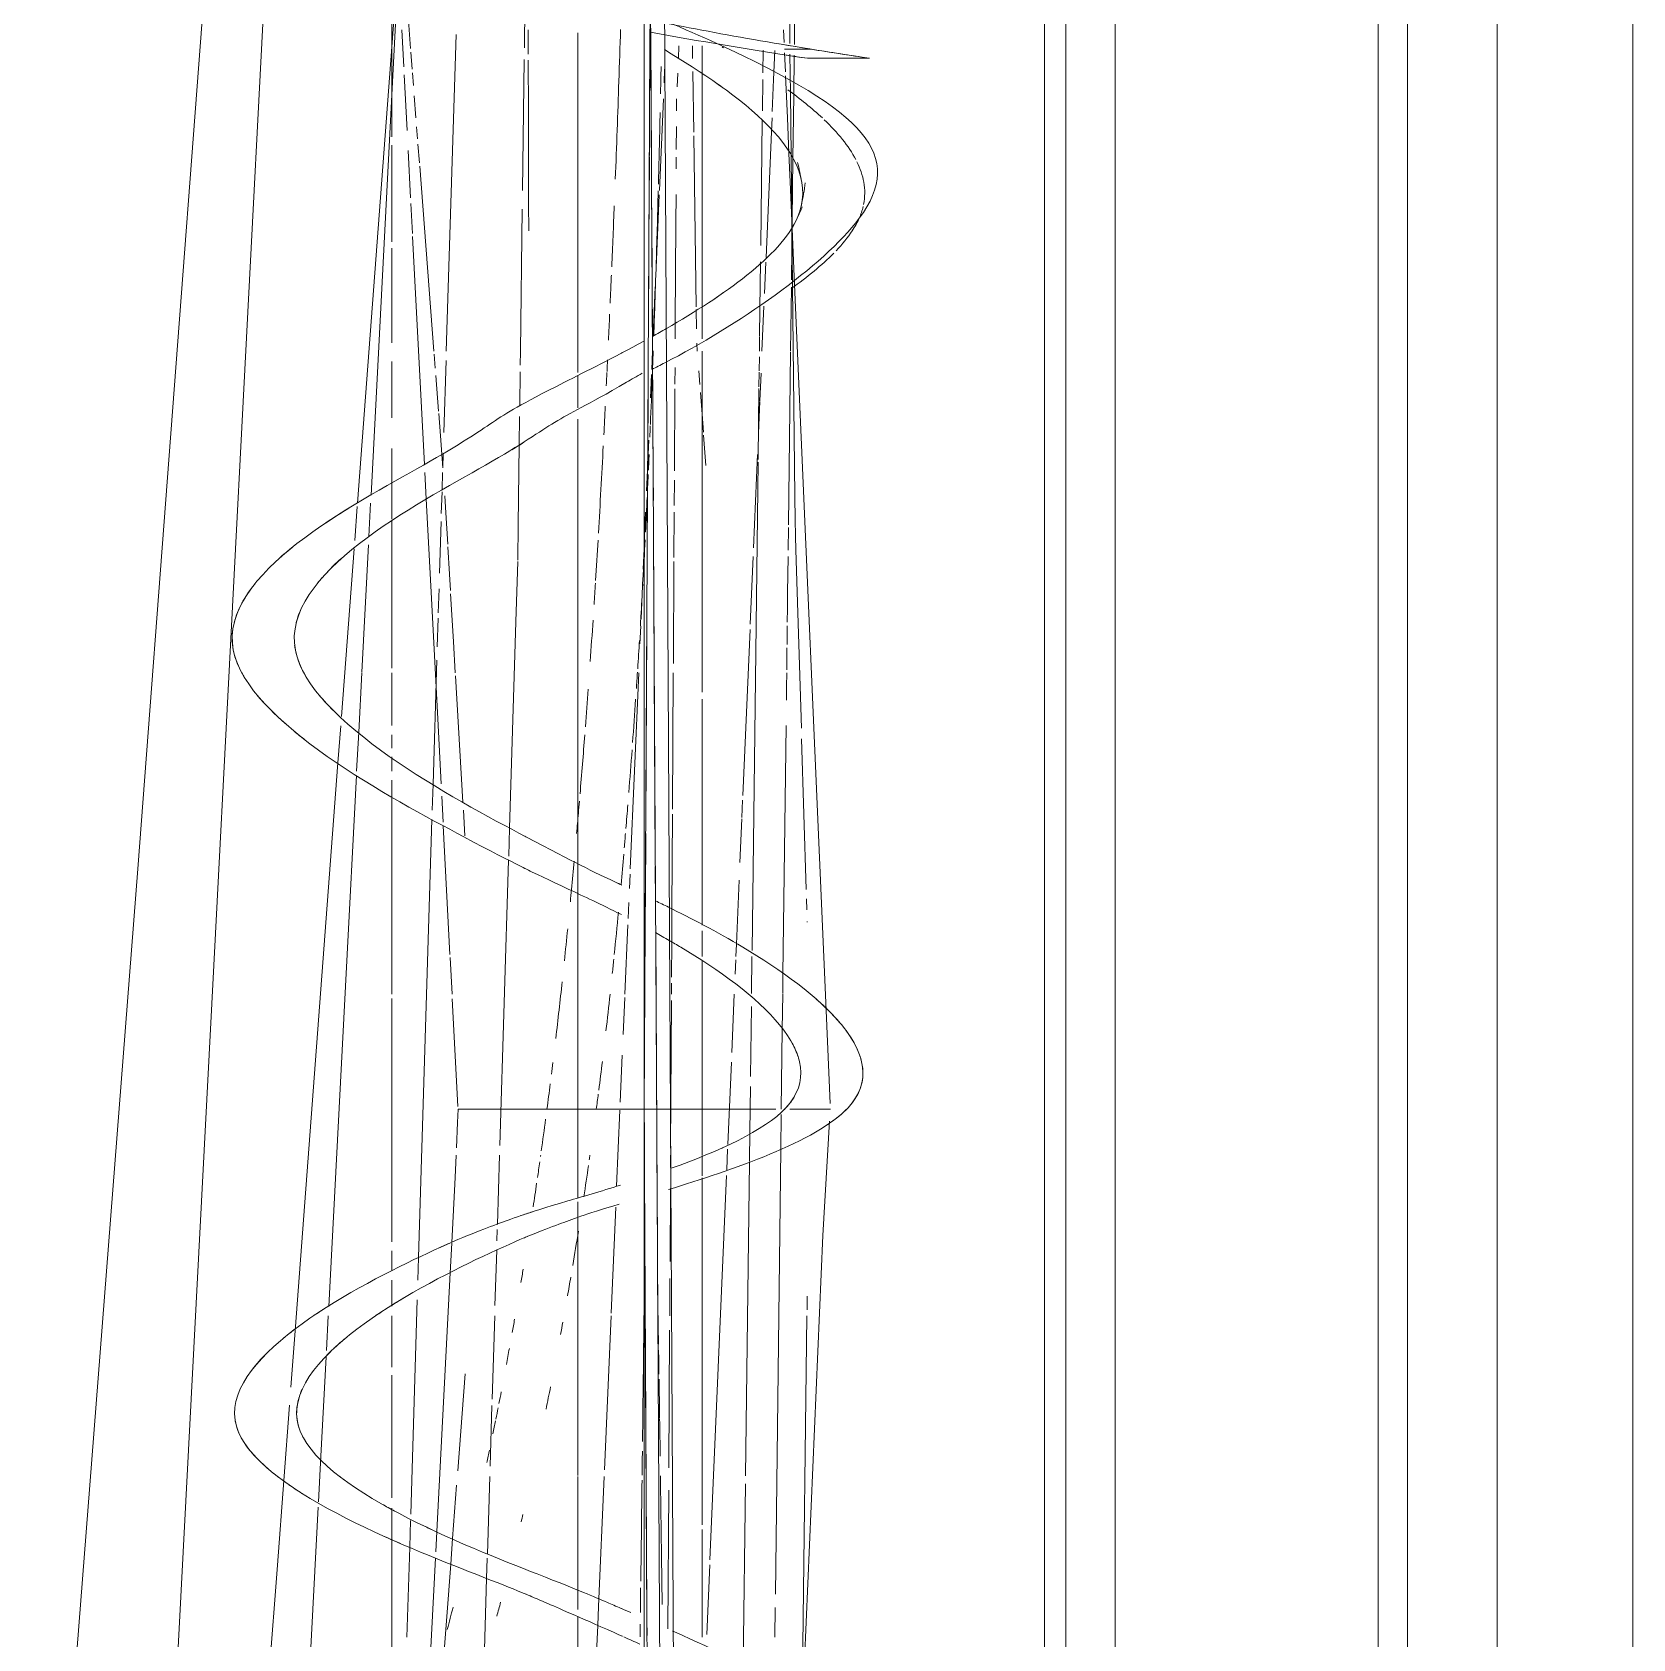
# Model space of a CAD drawing. Header units: inches. Extents: x -2349 to 1043, y -456 to 2193.
# Drawn here: x 992.51 to 998.95, y 355.98 to 362.45 of the extents above; entities that cross this region are included whole.
import ezdxf

# ---------------------------------------------------------------- set-up
doc = ezdxf.new("R2010")
doc.units = ezdxf.units.IN
doc.header["$MEASUREMENT"] = 0
for name, color, linetype, lineweight in [('5033_00_7th-9th Floors_Updated_dwg', 8, 'Continuous', 9), ('A-Shell', 7, 'Continuous', 9), ('A-WALL', 113, 'Continuous', 13), ('I-FURN', 30, 'Continuous', 9)]:
    doc.layers.add(name, color=color, linetype=linetype, lineweight=lineweight)

# ---------------------------------------------------------------- blocks, each defined once
blk = doc.blocks.new('5033_00_7th-9th Floors_Updated_dwg-8585573-7TH FLOOR POWER _ SIGNAL')
at = {"layer": 'A-Shell'}
for p, q in [((993.9543, 181.9312), (993.9543, 181.9787)), ((993.9543, 181.9787), (993.9543, 181.9312)), ((993.9543, 181.5887), (993.9543, 181.9297)), ((993.9543, 181.9297), (993.9543, 181.5887)), ((993.9543, 180.8798), (993.9543, 181.1075)), ((993.9543, 181.1075), (993.9543, 180.8798)), ((993.9543, 179.8723), (993.9543, 180.4635)), ((993.9543, 180.4635), (993.9543, 179.8723)), ((993.9543, 179.6408), (993.9543, 179.8535)), ((993.9543, 179.8535), (993.9543, 179.6408)), ((993.9543, 179.5495), (993.9543, 179.6035)), ((993.9543, 179.6035), (993.9543, 179.5495)), ((993.9543, 179.4572), (993.9543, 179.5155)), ((993.9543, 179.5155), (993.9543, 179.4572)), ((993.9543, 177.7737), (993.9543, 178.5415)), ((993.9543, 178.5415), (993.9543, 177.7737)), ((993.9543, 177.5619), (993.9543, 177.7729)), ((993.9543, 177.7729), (993.9543, 177.5619)), ((993.9543, 177.4445), (993.9543, 177.525)), ((993.9543, 177.525), (993.9543, 177.4445)), ((993.9543, 177.3032), (993.9543, 177.4079)), ((993.9543, 177.4079), (993.9543, 177.3032)), ((993.9543, 177.0576), (993.9543, 177.2641)), ((993.9543, 177.2641), (993.9543, 177.0576)), ((993.9543, 176.5302), (993.9543, 177.0252)), ((993.9543, 177.0252), (993.9543, 176.5302))]:
    blk.add_line(p, q, dxfattribs=at)
at = {"layer": 'A-Shell', "flags": 128}
for points in [[(993.9543, 182.012), (993.9543, 182.1114), (993.9543, 182.6947), (993.9543, 182.7514)], [(993.9543, 182.7514), (993.9543, 182.6947), (993.9543, 182.1114), (993.9543, 182.012)], [(993.9543, 181.182), (993.9543, 181.4188), (993.9543, 181.563)], [(993.9543, 181.563), (993.9543, 181.4188), (993.9543, 181.182)], [(993.9543, 180.4722), (993.9543, 180.6171), (993.9543, 180.7562)], [(993.9543, 180.7562), (993.9543, 180.6171), (993.9543, 180.4722)], [(993.9543, 178.5588), (993.9543, 179.355), (993.9543, 179.4204)], [(993.9543, 179.4204), (993.9543, 179.355), (993.9543, 178.5588)], [(993.9543, 174.7172), (993.9543, 176.3648), (993.9543, 176.489)], [(993.9543, 176.489), (993.9543, 176.3648), (993.9543, 174.7172)]]:
    blk.add_lwpolyline(points, dxfattribs=at)
blk = doc.blocks.new('Walls 1 - Walls 1-7438491-7TH FLOOR POWER _ SIGNAL')
at = {"layer": 'A-WALL', "lineweight": 9}
for p, q in [((996.8682, 298.7759), (996.8682, 435.4699)), ((998.4077, 435.4573), (998.4077, 298.7888)), ((998.046, 435.2491), (998.046, 298.7759)), ((997.9288, 435.1857), (997.9288, 298.7759)), ((998.9543, 434.4744), (998.9543, 299.7716)), ((996.5843, 401.0965), (996.5843, 334.6334)), ((996.6695, 401.0965), (996.6695, 334.6334))]:
    blk.add_line(p, q, dxfattribs=at)
blk = doc.blocks.new('Curtains_and_Valance_14992 - Curtains_and_Valance_14992-7816730-7TH FLOOR POWER _ SIGNAL')
at = {"layer": 'I-FURN'}
for p, q in [((0.1471, -24), (0.017, 0)), ((0.017, 0), (0.017, -24)), ((-1.5051, -11.677), (-2.0222, -18.5325)), ((-1.7196, -18.972), (-1.4956, -14.6782)), ((-0.7801, -16.4479), (-0.7411, -15.1722)), ((-0.25, -16.5329), (-0.25, -15.1657)), ((0.25, -15.2181), (0.25, -15.3298)), ((0.496, -15.2351), (0.4949, -15.3266)), ((0.097, -15.3669), (0.0994, -15.3119)), ((0.25, -15.3298), (0.25, -16.2661)), ((0.4946, -15.3532), (0.493, -15.4792)), ((0.0784, -15.8006), (0.0943, -15.4306)), ((0.4926, -15.5184), (0.4864, -16.0216)), ((0.0636, -16.1433), (0.0776, -15.8181)), ((0.4856, -16.0876), (0.4833, -16.2762)), ((0.0532, -16.3851), (0.0617, -16.1888)), ((0.25, -16.2661), (0.25, -16.3977)), ((0.4833, -16.2762), (0.4819, -16.3888)), ((0.4819, -16.391), (0.4812, -16.4479)), ((-0.7902, -16.7753), (-0.7813, -16.4853)), ((0.0474, -16.5208), (0.0505, -16.4479)), ((0.25, -16.4479), (0.25, -17.7426)), ((0.4809, -16.4704), (0.4802, -16.5272)), ((-0.25, -16.6762), (-0.25, -16.5454)), ((0.0425, -16.6348), (0.0465, -16.5407)), ((0.4801, -16.5319), (0.4794, -16.5909)), ((0.4793, -16.5973), (0.4758, -16.8836)), ((-0.25, -18.5119), (-0.25, -16.7214)), ((0.0315, -16.8904), (0.0351, -16.8061)), ((-0.7945, -16.917), (-0.7928, -16.8598)), ((-0.7972, -17.0061), (-0.7951, -16.9362)), ((0.0264, -17.01), (0.0311, -16.8994)), ((0.4757, -16.8947), (0.4516, -18.8609)), ((-0.8002, -17.1013), (-0.7975, -17.0144)), ((-0.8075, -17.3417), (-0.8011, -17.133)), ((0.017, -17.2271), (0.0227, -17.0952)), ((0.0128, -17.3257), (0.0163, -17.2429)), ((-0.8124, -17.5017), (-0.8094, -17.4041)), ((0.0042, -17.5255), (0.0114, -17.3582)), ((-0.8166, -17.6387), (-0.813, -17.5222)), ((-0.0001, -17.6256), (0.0029, -17.5549)), ((-0.8335, -18.1913), (-0.8182, -17.692)), ((-0.0391, -18.5315), (-0.0052, -17.7426)), ((0.25, -17.7426), (0.25, -17.8213)), ((0.25, -17.8495), (0.25, -18.7584)), ((-0.8367, -18.2963), (-0.8335, -18.1913)), ((-0.8919, -20.0978), (-0.8379, -18.3339)), ((-2.0222, -18.5325), (-2.2158, -21.0149)), ((-0.25, -18.6319), (-0.25, -18.5119)), ((-0.0426, -18.6119), (-0.04, -18.5532)), ((-0.25, -19.8576), (-0.25, -18.6319)), ((-0.0477, -18.7316), (-0.0449, -18.6671)), ((-0.0609, -19.0374), (-0.0488, -18.7578)), ((0.25, -18.782), (0.25, -18.8846)), ((0.4513, -18.8846), (0.4494, -19.0344)), ((0.25, -18.9028), (0.25, -19.6847)), ((-1.8659, -21.7756), (-1.7196, -18.972)), ((-0.0679, -19.1998), (-0.0614, -19.05)), ((0.4488, -19.0872), (0.4453, -19.3683)), ((-0.0796, -19.4717), (-0.0714, -19.2829)), ((0.4448, -19.4088), (0.4426, -19.59)), ((-0.0941, -19.8097), (-0.081, -19.5047)), ((0.4426, -19.59), (0.4411, -19.7098)), ((0.25, -19.6877), (0.25, -19.7691)), ((0.4411, -19.7117), (0.4256, -20.9769)), ((0.25, -19.7766), (0.25, -21.1746)), ((-0.25, -20.9749), (-0.25, -19.8733)), ((-0.1161, -20.3211), (-0.0977, -19.8945)), ((-0.8947, -20.1883), (-0.8919, -20.0978)), ((-0.9235, -21.1316), (-0.8971, -20.2677)), ((-0.1433, -20.9531), (-0.1166, -20.3321)), ((-2.2158, -21.0149), (-2.4487, -24)), ((-0.25, -21.4369), (-0.25, -20.9796)), ((-0.1669, -21.5023), (-0.1444, -20.9796)), ((0.4252, -21.0085), (0.4163, -21.737)), ((-0.9276, -21.2642), (-0.9243, -21.1565)), ((0.25, -21.1934), (0.25, -21.2838)), ((-0.9387, -21.6269), (-0.9276, -21.2642)), ((0.25, -21.2838), (0.25, -21.6269)), ((-0.25, -21.5152), (-0.25, -21.4369)), ((-0.25, -22.2659), (-0.25, -21.5437)), ((-0.1702, -21.5788), (-0.1669, -21.5023)), ((-0.1828, -21.8712), (-0.1702, -21.5788))]:
    blk.add_line(p, q, dxfattribs=at)
for points, knots in [([(-0.078, -15.1513), (-0.0803, -15.2209), (-0.087, -15.4212), (-0.0943, -15.6225), (-0.0993, -15.754)], [-0.61485226, -0.61485226, -0.61485226, -0.61485226, -0.6, -0.57216928, -0.57216928, -0.57216928, -0.57216928]), ([(0.0829, -15.4116), (0.0832, -15.397), (0.084, -15.3601), (0.0847, -15.3231), (0.0852, -15.3007)], [-0.403088389, -0.403088389, -0.403088389, -0.403088389, -0.4, -0.395240961, -0.395240961, -0.395240961, -0.395240961]), ([(0.0016, -17.5541), (0.0023, -17.5414), (0.0057, -17.4853), (0.0088, -17.4292), (0.0112, -17.3859)], [-0.55263216, -0.55263216, -0.55263216, -0.55263216, -0.55, -0.54101662, -0.54101662, -0.54101662, -0.54101662])]:
    blk.add_open_spline(points, degree=3, knots=knots, dxfattribs=at)
for points in [[(0.0796, -15.5609), (0.0802, -15.536), (0.0808, -15.5111), (0.0813, -15.4863)], [(0.0744, -15.7752), (0.0762, -15.7036), (0.078, -15.6322), (0.0796, -15.5609)], [(0.0649, -16.1081), (0.068, -16.0058), (0.071, -15.9037), (0.0736, -15.8018)], [(-0.1035, -15.8615), (-0.1068, -15.9434), (-0.1102, -16.0254), (-0.1137, -16.1076)], [(-0.1151, -16.1413), (-0.116, -16.1608), (-0.1168, -16.1804), (-0.1177, -16.2)], [(0.0558, -16.3829), (0.0586, -16.3031), (0.0612, -16.2235), (0.0637, -16.1439)], [(-0.1177, -16.2), (-0.1185, -16.2182), (-0.1193, -16.2365), (-0.1201, -16.2547)], [(-0.1221, -16.2987), (-0.1236, -16.3336), (-0.1252, -16.3685), (-0.1269, -16.4035)], [(-0.1306, -16.4821), (-0.1313, -16.4978), (-0.1321, -16.5136), (-0.1328, -16.5293)], [(0.0508, -16.5184), (0.0517, -16.4941), (0.0526, -16.4698), (0.0535, -16.4456)], [(-0.133, -16.5327), (-0.1338, -16.5508), (-0.1347, -16.5689), (-0.1356, -16.5871)], [(0.042, -16.7432), (0.0446, -16.6785), (0.0472, -16.6139), (0.0496, -16.5494)], [(-0.1397, -16.6689), (-0.1416, -16.7072), (-0.1435, -16.7456), (-0.1455, -16.784)], [(0.0398, -16.794), (0.0405, -16.7788), (0.0411, -16.7637), (0.0417, -16.7486)], [(-0.1478, -16.8289), (-0.1539, -16.9458), (-0.1604, -17.0628), (-0.1672, -17.1801)], [(0.0341, -16.9267), (0.035, -16.9058), (0.0359, -16.8849), (0.0368, -16.864)], [(0.0309, -16.9965), (0.0317, -16.9789), (0.0325, -16.9613), (0.0333, -16.9437)], [(0.0223, -17.1755), (0.0246, -17.129), (0.0269, -17.0825), (0.0291, -17.036)], [(-0.1689, -17.2088), (-0.1721, -17.2627), (-0.1753, -17.3167), (-0.1787, -17.3708)], [(0.0122, -17.3679), (0.0152, -17.3142), (0.018, -17.2606), (0.0207, -17.2071)], [(-0.1794, -17.3812), (-0.1812, -17.4099), (-0.183, -17.4386), (-0.1849, -17.4674)], [(-0.189, -17.5307), (-0.1927, -17.5859), (-0.1964, -17.6412), (-0.2003, -17.6966)], [(-0.0092, -17.726), (-0.0067, -17.6881), (-0.0043, -17.6502), (-0.002, -17.6124)], [(-0.0144, -17.8064), (-0.013, -17.7845), (-0.0115, -17.7626), (-0.0101, -17.7406)], [(-0.2083, -17.8082), (-0.212, -17.8587), (-0.2158, -17.9091), (-0.2197, -17.9596)], [(-0.0297, -18.0238), (-0.0254, -17.9657), (-0.0213, -17.9076), (-0.0174, -17.8495)], [(-0.2222, -17.9919), (-0.2284, -18.0713), (-0.2348, -18.1507), (-0.2414, -18.2302)], [(-0.045, -18.2247), (-0.0405, -18.1674), (-0.0361, -18.1102), (-0.0318, -18.053)], [(-0.2481, -18.3086), (-0.2504, -18.3356), (-0.2527, -18.3626), (-0.2551, -18.3897)], [(-0.244, -18.2602), (-0.2453, -18.2763), (-0.2467, -18.2925), (-0.2481, -18.3086)], [(-0.0567, -18.3693), (-0.0541, -18.3376), (-0.0515, -18.3059), (-0.0489, -18.2742)], [(-0.0634, -18.4478), (-0.0617, -18.4285), (-0.0601, -18.4091), (-0.0584, -18.3897)], [(-0.2651, -18.5008), (-0.2686, -18.539), (-0.2721, -18.5772), (-0.2757, -18.6155)], [(-0.0764, -18.5953), (-0.0727, -18.5544), (-0.0691, -18.5136), (-0.0655, -18.4728)], [(-0.2757, -18.6155), (-0.2773, -18.6318), (-0.2789, -18.6482), (-0.2804, -18.6646)], [(-0.1036, -18.8777), (-0.0978, -18.8206), (-0.0922, -18.7635), (-0.0868, -18.7064)], [(-0.2912, -18.7743), (-0.2955, -18.8173), (-0.2999, -18.8603), (-0.3045, -18.9033)], [(-0.1115, -18.9534), (-0.1094, -18.9344), (-0.1075, -18.9154), (-0.1055, -18.8963)], [(-0.3133, -18.9867), (-0.3216, -19.0629), (-0.3302, -19.1392), (-0.3391, -19.2154)], [(-0.137, -19.1849), (-0.1313, -19.1356), (-0.1257, -19.0862), (-0.1204, -19.0369)], [(-0.3508, -19.3122), (-0.3527, -19.3279), (-0.3546, -19.3437), (-0.3566, -19.3595)], [(-0.166, -19.4237), (-0.1611, -19.3852), (-0.1563, -19.3468), (-0.1516, -19.3083)], [(-0.3615, -19.3982), (-0.3657, -19.432), (-0.3701, -19.4659), (-0.3746, -19.4998)], [(-0.1759, -19.4998), (-0.1732, -19.4796), (-0.1706, -19.4593), (-0.168, -19.439)], [(-0.3799, -19.5398), (-0.3856, -19.5826), (-0.3914, -19.6253), (-0.3974, -19.668)], [(-0.4037, -19.7126), (-0.4067, -19.7336), (-0.4098, -19.7547), (-0.4129, -19.7757)], [(-0.3998, -19.6847), (-0.4, -19.6866), (-0.4003, -19.6885), (-0.4006, -19.6904)], [(-0.2261, -19.8525), (-0.2197, -19.8106), (-0.2135, -19.7687), (-0.2074, -19.7267)], [(-0.2041, -19.7045), (-0.2032, -19.6979), (-0.2022, -19.6913), (-0.2013, -19.6846)], [(-0.4162, -19.7983), (-0.4209, -19.8301), (-0.4256, -19.8618), (-0.4305, -19.8936)], [(-0.2707, -20.129), (-0.2629, -20.0833), (-0.2554, -20.0377), (-0.248, -19.992)], [(-0.4705, -20.1446), (-0.4735, -20.1623), (-0.4765, -20.1801), (-0.4795, -20.1978)], [(-0.2918, -20.2513), (-0.2874, -20.2263), (-0.283, -20.2012), (-0.2787, -20.1762)], [(-0.5051, -20.3462), (-0.5082, -20.3639), (-0.5114, -20.3816), (-0.5145, -20.3993)], [(-0.3199, -20.4072), (-0.3169, -20.3906), (-0.3138, -20.374), (-0.3108, -20.3574)], [(-0.5262, -20.4638), (-0.5301, -20.4852), (-0.534, -20.5065), (-0.538, -20.5278)], [(-0.5588, -20.6379), (-0.5619, -20.6539), (-0.565, -20.6698), (-0.5681, -20.6858)], [(-0.3783, -20.7084), (-0.3722, -20.6782), (-0.3661, -20.648), (-0.3602, -20.6178)], [(-0.5715, -20.7029), (-0.5744, -20.718), (-0.5774, -20.7331), (-0.5804, -20.7482)], [(-0.5817, -20.7546), (-0.5853, -20.7724), (-0.5888, -20.7902), (-0.5925, -20.8081)], [(-0.6058, -20.8728), (-0.6093, -20.8897), (-0.6128, -20.9065), (-0.6164, -20.9234)], [(-0.4787, -21.162), (-0.4763, -21.1521), (-0.4739, -21.1421), (-0.4715, -21.1321)], [(-0.7529, -21.5058), (-0.7606, -21.5356), (-0.7684, -21.5654), (-0.7762, -21.5952)], [(-0.5766, -21.5422), (-0.5714, -21.5233), (-0.5663, -21.5043), (-0.5612, -21.4854)]]:
    blk.add_open_spline(points, degree=3, dxfattribs=at)
blk = doc.blocks.new('Curtains_and_Valance_14992 - Curtains_and_Valance_14992-V34-7TH FLOOR POWER _ SIGNAL')
at = {"layer": 'I-FURN'}
for p, q in [((0.017, 24), (0.017, 0)), ((0.017, 0), (0.1471, 24)), ((0.597, 4.9275), (0.6039, 4.2911)), ((-0.9356, 4.4217), (-0.924, 4.2712)), ((-0.9515, 4.198), (-0.9592, 4.3468)), ((-0.4504, 4.2487), (-0.4507, 4.3468)), ((0.5806, 4.2954), (0.5784, 4.3468)), ((-0.25, 2.9671), (-0.25, 4.3343)), ((0.017, 4.2924), (0.017, 4.0698)), ((0.0403, 4.3021), (0.0387, 3.9948)), ((0.212, 4.2308), (0.2113, 4.2819)), ((0.25, 4.2819), (0.25, 4.1702)), ((-0.9229, 4.2563), (-0.9176, 4.188)), ((-0.4496, 4.0237), (-0.4503, 4.2244)), ((0.5857, 4.1779), (0.5824, 4.2538)), ((0.6044, 4.2486), (0.6061, 4.0925)), ((-0.9381, 3.9418), (-0.9498, 4.1655)), ((-0.9164, 4.1732), (-0.9126, 4.123)), ((0.2164, 3.9343), (0.2128, 4.1789)), ((0.25, 4.1702), (0.25, 3.2339)), ((0.5888, 4.106), (0.5865, 4.161)), ((-0.9094, 4.0816), (-0.9024, 3.9917)), ((0.5937, 3.993), (0.5888, 4.106)), ((0.6061, 4.0925), (0.6089, 3.8376)), ((-0.4493, 3.9206), (-0.4496, 4.0237)), ((0.017, 4.0576), (0.017, 3.9951)), ((-0.8997, 3.9563), (-0.8959, 3.908)), ((0.017, 3.9676), (0.017, 3.8029)), ((0.0387, 3.9923), (0.0378, 3.8407)), ((0.6, 3.85), (0.5937, 3.993)), ((-0.8943, 3.8869), (-0.8885, 3.8112)), ((-0.4484, 3.6473), (-0.4493, 3.9206)), ((0.2266, 3.231), (0.2166, 3.9204)), ((-0.924, 3.6697), (-0.9339, 3.8611)), ((0.0378, 3.8356), (0.0368, 3.645)), ((0.605, 3.7343), (0.6, 3.8486)), ((0.6089, 3.8376), (0.6117, 3.5778)), ((-0.8874, 3.798), (-0.8298, 3.0521)), ((0.017, 3.8029), (0.017, 3.7426)), ((0.6118, 3.5778), (0.605, 3.7343)), ((-0.9165, 3.527), (-0.9228, 3.6473)), ((-0.448, 3.5377), (-0.4484, 3.6473)), ((0.017, 3.6611), (0.017, 3.3792)), ((0.0367, 3.6329), (0.0362, 3.533)), ((0.6117, 3.5778), (0.6146, 3.3143)), ((0.6229, 3.3211), (0.6118, 3.5778)), ((-0.8681, 2.5967), (-0.9159, 3.5146)), ((0.0358, 3.4597), (0.0341, 3.1467)), ((0.017, 3.3726), (0.017, 3.0943)), ((0.6146, 3.3143), (0.6239, 2.4676)), ((0.7498, 0.3972), (0.6229, 3.3211)), ((0.2279, 3.1432), (0.2268, 3.2198)), ((0.25, 3.2339), (0.25, 3.1023)), ((0.017, 3.0521), (0.017, 3.0059)), ((0.0336, 3.0521), (0.0333, 3.002)), ((0.2311, 3.0521), (0.2287, 3.0843)), ((0.25, 3.0521), (0.25, 1.7574)), ((-0.8289, 3.0402), (-0.8245, 2.9839)), ((-0.8222, 2.954), (-0.8112, 2.8112)), ((-0.25, 2.8238), (-0.25, 2.9546)), ((0.017, 2.9379), (0.017, 2.8626)), ((0.2411, 2.9181), (0.237, 2.974)), ((0.017, 2.8626), (0.017, 2.8053)), ((0.0327, 2.8934), (0.0313, 2.6308)), ((0.25, 2.7991), (0.2435, 2.886)), ((-0.8104, 2.8013), (-0.8035, 2.7112)), ((0.017, 2.8053), (0.017, 2.7328)), ((0.2554, 2.726), (0.25, 2.7991)), ((-0.25, 0.9881), (-0.25, 2.7786)), ((-0.8035, 2.7112), (-0.7978, 2.6373)), ((0.017, 2.6967), (0.017, 2.405)), ((0.2655, 2.5917), (0.2563, 2.7146)), ((-0.7977, 2.6368), (-0.7936, 2.5832)), ((0.0313, 2.6308), (0.0307, 2.5299)), ((-0.8609, 2.4574), (-0.8664, 2.5638)), ((0.0307, 2.5299), (0.0295, 2.3119)), ((-0.7859, 2.4706), (-0.7818, 2.4017)), ((-0.84, 2.0568), (-0.8609, 2.4574)), ((-0.7818, 2.4017), (-0.7744, 2.2754)), ((0.017, 2.4048), (0.017, 2.2379)), ((-0.7738, 2.2651), (-0.7673, 2.1541)), ((0.0294, 2.2835), (0.0275, 1.9408)), ((0.6269, 2.3082), (0.6285, 2.253)), ((0.6285, 2.253), (0.6501, 1.5338)), ((-0.7673, 2.1541), (-0.7634, 2.0885)), ((0.017, 2.1591), (0.017, 2.0466)), ((-0.7627, 2.0757), (-0.7514, 1.8838)), ((-0.8148, 1.5715), (-0.84, 2.0568)), ((0.017, 2.0032), (0.017, 1.7574)), ((-0.7514, 1.8838), (-0.744, 1.7574)), ((0.0275, 1.9408), (0.0232, 1.1484)), ((0.25, 1.7574), (0.25, 1.6787)), ((-0.7432, 1.7449), (-0.7134, 1.2369)), ((0.017, 1.7216), (0.017, 1.3271)), ((0.25, 1.6505), (0.25, 0.7416)), ((-0.8012, 1.3104), (-0.8148, 1.5715)), ((0.6514, 1.4912), (0.6696, 0.8849)), ((0.017, 1.3065), (0.017, 0.8601)), ((-0.7931, 1.1554), (-0.7986, 1.2606)), ((-0.7114, 1.2037), (-0.7053, 1.1002)), ((-0.7654, 0.6224), (-0.7924, 1.1416)), ((0.023, 1.1099), (0.0217, 0.8579)), ((-0.25, 0.8681), (-0.25, 0.9881)), ((-0.25, -0.3576), (-0.25, 0.8681)), ((0.017, 0.8601), (0.017, 0.7972)), ((0.0217, 0.8579), (0.0212, 0.7693)), ((0.6707, 0.8471), (0.6721, 0.8021)), ((0.017, 0.7416), (0.017, 0.4626)), ((0.021, 0.7374), (0.017, 0)), ((0.25, 0.718), (0.25, 0.6154)), ((0.6734, 0.756), (0.6737, 0.7525)), ((-0.7571, 0.4626), (-0.7648, 0.6109)), ((0.25, 0.5972), (0.25, -0.1847)), ((-0.7335, 0.0103), (-0.7561, 0.4441)), ((0.017, 0.4368), (0.017, 0)), ((0.766, 0.0223), (0.7498, 0.3972)), ((-0.7352, -0.0543), (-0.733, 0)), ((-0.7392, -0.1555), (-0.7352, -0.0543)), ((-0.733, 0), (-0.7142, 0)), ((-0.7142, 0), (-0.733, 0)), ((-0.7142, 0), (-0.733, 0)), ((-0.733, 0), (-0.7142, 0)), ((-0.475, 0), (-0.4506, 0)), ((-0.4506, 0), (-0.475, 0)), ((0.0676, 0), (0.017, 0)), ((0.1458, -23.7552), (0.017, 0)), ((0.017, 0), (0.017, -23.7831)), ((0.017, 0), (0.017, -0.1116)), ((0.017, 0), (0.0176, -0.106)), ((0.017, 0), (0.0676, 0)), ((0.1233, 0), (0.0676, 0)), ((0.0676, 0), (0.1233, 0)), ((0.3315, 0), (0.3424, 0)), ((0.3424, 0), (0.3315, 0)), ((0.7482, 0), (0.767, 0)), ((0.767, 0), (0.7482, 0)), ((0.017, -0.1116), (0.017, -0.2584)), ((0.0176, -0.106), (0.0184, -0.2497)), ((0.25, -0.1877), (0.25, -0.2691)), ((0.017, -0.2766), (0.017, -0.3523)), ((0.0185, -0.2766), (0.0189, -0.3518)), ((0.25, -0.2766), (0.25, -1.6746)), ((-0.25, -1.4749), (-0.25, -0.3733)), ((0.017, -0.3523), (0.017, -1.1009)), ((0.0189, -0.3518), (0.0282, -2.0561)), ((-0.764, -0.6586), (-0.7578, -0.5396)), ((-0.8183, -1.7005), (-0.764, -0.6586)), ((0.6737, -0.7537), (0.673, -0.8084)), ((0.6728, -0.8321), (0.6538, -2.3753)), ((-0.7047, -1.0665), (-0.7341, -1.4567)), ((0.017, -1.1217), (0.017, -1.4379)), ((-0.25, -1.9369), (-0.25, -1.4796)), ((0.017, -1.4796), (0.017, -2.0512)), ((-0.7385, -1.5145), (-0.7547, -1.7293)), ((-0.8227, -1.7832), (-0.8183, -1.7005)), ((-0.7547, -1.7293), (-0.7624, -1.8324)), ((0.25, -1.6934), (0.25, -1.7838)), ((-0.9179, -3.6073), (-0.824, -1.8078)), ((0.25, -1.7838), (0.25, -2.1269)), ((-0.7624, -1.8324), (-0.8072, -2.4259)), ((-0.25, -2.0152), (-0.25, -1.9369)), ((-0.25, -2.7659), (-0.25, -2.0437)), ((0.0282, -2.0561), (0.0285, -2.1201))]:
    blk.add_line(p, q, dxfattribs=at)
at = {"layer": 'I-FURN', "flags": 128}
for points in [[(0.6239, 2.4676), (0.6249, 2.3745), (0.6269, 2.3082)], [(0.017, 0), (-0.1499, 0), (-0.3084, 0), (-0.4506, 0), (-0.5694, 0), (-0.6587, 0), (-0.7142, 0)], [(-0.7142, 0), (-0.6587, 0), (-0.5694, 0), (-0.4506, 0), (-0.3084, 0), (-0.1499, 0), (0.017, 0)], [(0.5473, 0), (0.4846, 0), (0.3424, 0), (0.1839, 0), (0.1233, 0)], [(0.1233, 0), (0.1839, 0), (0.3424, 0), (0.4846, 0), (0.5473, 0)], [(0.767, 0), (0.7482, 0), (0.6927, 0), (0.6034, 0)], [(0.6034, 0), (0.6927, 0), (0.7482, 0), (0.767, 0)], [(0.6559, -2.3768), (0.7363, -0.5087), (0.7641, -0.0482)], [(-0.7576, -0.5365), (-0.7439, -0.2746), (-0.7404, -0.1847)]]:
    blk.add_lwpolyline(points, dxfattribs=at)
at = {"layer": 'I-FURN'}
for points, knots in [([(0.1005, 3.0058), (0.3863, 3.1526), (1.1962, 3.7053), (0.8752, 4.0543), (0.0372, 4.4115), (-0.1145, 4.4743)], [2.1746201, 2.1746201, 2.1746201, 2.1746201, 2.2789599, 2.4145222, 2.4428206, 2.4428206, 2.4428206, 2.4428206]), ([(0.099, 4.2672), (0.3888, 4.0897), (0.9591, 3.709), (0.3366, 3.2763), (0.1068, 3.1442)], [0.1273091, 0.1273091, 0.1273091, 0.1273091, 0.2566261, 0.3319809, 0.3319809, 0.3319809, 0.3319809]), ([(0.6175, 3.557), (0.6234, 3.5673), (0.6361, 3.5935), (0.6475, 3.6188), (0.6539, 3.6339)], [-0.26170595, -0.26170595, -0.26170595, -0.26170595, -0.25662606, -0.24886285, -0.24886285, -0.24886285, -0.24886285]), ([(0.8991, 3.6347), (0.8955, 3.6192), (0.8846, 3.5869), (0.8665, 3.5543), (0.8554, 3.5375)], [-2.28672306, -2.28672306, -2.28672306, -2.28672306, -2.27895986, -2.27068269, -2.27068269, -2.27068269, -2.27068269]), ([(0.0159, 3.0933), (-0.1045, 3.0274), (-0.4683, 2.8466), (-0.5715, 2.7827), (-0.8543, 2.5872), (-2.2109, 1.8947), (-0.5267, 0.9981), (-0.4403, 0.9571), (-0.1561, 0.8245), (-0.075, 0.7834)], [0.3419504, 0.3419504, 0.3419504, 0.3419504, 0.3818809, 0.4687392, 0.547731, 0.6939966, 0.8310987, 0.9398478, 0.9773808, 0.9773808, 0.9773808, 0.9773808]), ([(-0.0737, 0.9027), (-0.2083, 0.9657), (-0.314, 1.018), (-1.9621, 1.895), (-0.6006, 2.5865), (-0.3288, 2.7842), (-0.2138, 2.8335), (-0.0136, 2.9511), (0.0086, 2.9642)], [1.6044716, 1.6044716, 1.6044716, 1.6044716, 1.7044872, 1.8415893, 1.9878549, 2.0668467, 2.153705, 2.1638198, 2.1638198, 2.1638198, 2.1638198]), ([(-1.6176, 1.7845), (-1.6272, 1.8061), (-1.6436, 1.8562), (-1.6441, 1.9056), (-1.6398, 1.9336)], [-0.70413245, -0.70413245, -0.70413245, -0.70413245, -0.69399659, -0.68045198, -0.68045198, -0.68045198, -0.68045198]), ([(-1.3913, 1.8684), (-1.3905, 1.8619), (-1.3841, 1.8191), (-1.3658, 1.7757), (-1.3435, 1.7389)], [-1.84468799, -1.84468799, -1.84468799, -1.84468799, -1.84158933, -1.82430614, -1.82430614, -1.82430614, -1.82430614]), ([(-0.4678, 1.1011), (-0.4651, 1.0998), (-0.4553, 1.0945), (-0.4457, 1.0895), (-0.4389, 1.0859)], [-1.705724726, -1.705724726, -1.705724726, -1.705724726, -1.704487181, -1.700994962, -1.700994962, -1.700994962, -1.700994962]), ([(0.1149, -0.3235), (0.3676, -0.2467), (1.2383, 0.0468), (0.607, 0.561), (0.2046, 0.7695), (0.1144, 0.8136)], [1.3142349, 1.3142349, 1.3142349, 1.3142349, 1.3968453, 1.5235391, 1.5678232, 1.5678232, 1.5678232, 1.5678232]), ([(0.1178, 0.6796), (0.1333, 0.6707), (0.4509, 0.4845), (0.9223, 0.1005), (0.3156, -0.1704), (0.1258, -0.2382)], [1.005505, 1.005505, 1.005505, 1.005505, 1.0120468, 1.1387406, 1.194867, 1.194867, 1.194867, 1.194867]), ([(0.8795, 0.0648), (0.8699, 0.0447), (0.8514, 0.0178), (0.8249, -0.0082), (0.8175, -0.0149)], [-1.4086308, -1.4086308, -1.4086308, -1.4086308, -1.39684532, -1.39271702, -1.39271702, -1.39271702, -1.39271702]), ([(0.5823, -0.0007), (0.5843, 0.0013), (0.6008, 0.0186), (0.6138, 0.0361), (0.6227, 0.0518)], [-1.13996093, -1.13996093, -1.13996093, -1.13996093, -1.13874059, -1.12949194, -1.12949194, -1.12949194, -1.12949194]), ([(-0.0782, -0.306), (-0.1582, -0.3309), (-0.4609, -0.419), (-0.554, -0.4558), (-0.8804, -0.5746), (-2.2025, -1.2776), (-0.5415, -1.9172), (-0.4091, -1.9746), (-0.2513, -2.0428), (-0.0819, -2.1178), (-0.0704, -2.1229)], [1.2152984, 1.2152984, 1.2152984, 1.2152984, 1.2403025, 1.3179444, 1.394953, 1.535404, 1.6679714, 1.7545324, 1.8301397, 1.8354375, 1.8354375, 1.8354375, 1.8354375]), ([(-0.0754, -2.0107), (-0.0969, -2.0015), (-0.183, -1.9644), (-0.2914, -1.9172), (-1.9526, -1.2776), (-0.6304, -0.5746), (-0.3111, -0.4584), (-0.2307, -0.4268), (-0.0833, -0.3825)], [0.7580723, 0.7580723, 0.7580723, 0.7580723, 0.7810535, 0.8676145, 1.0001819, 1.1406329, 1.2176415, 1.2888935, 1.2888935, 1.2888935, 1.2888935]), ([(-1.6119, -1.3124), (-1.6176, -1.3006), (-1.6249, -1.2818), (-1.6292, -1.2629), (-1.6304, -1.2559)], [-1.541687409, -1.541687409, -1.541687409, -1.541687409, -1.535404018, -1.53171473, -1.53171473, -1.53171473, -1.53171473]), ([(-1.3825, -1.2388), (-1.3815, -1.2515), (-1.3765, -1.2798), (-1.3646, -1.3079), (-1.3562, -1.3233)], [-1.00687971, -1.00687971, -1.00687971, -1.00687971, -1.00018189, -0.99195568, -0.99195568, -0.99195568, -0.99195568]), ([(0.133, -3.2544), (0.432, -3.129), (1.4124, -2.676), (0.4139, -2.2268), (0.136, -2.1036), (0.131, -2.1014)], [0.4553006, 0.4553006, 0.4553006, 0.4553006, 0.5672579, 0.7054462, 0.708038, 0.708038, 0.708038, 0.708038])]:
    blk.add_open_spline(points, degree=3, knots=knots, dxfattribs=at)
for points in [[(0.331, 4.2781), (0.3331, 4.2769), (0.3351, 4.2756), (0.3372, 4.2744)], [(0.3338, 4.1138), (0.3223, 4.1221), (0.3113, 4.1301), (0.3007, 4.1379)], [(0.5956, 4.1052), (0.6454, 4.0689), (0.6927, 4.031), (0.7347, 3.9918)], [(0.7427, 3.9842), (0.7965, 3.9329), (0.8409, 3.8794), (0.8697, 3.8242)], [(0.6517, 3.7333), (0.6468, 3.7609), (0.6416, 3.7874), (0.6352, 3.813)], [(0.8743, 3.8151), (0.8874, 3.7882), (0.8968, 3.7609), (0.9017, 3.7333)], [(0.6502, 3.6394), (0.6569, 3.671), (0.6622, 3.7014), (0.6652, 3.7308)], [(0.9017, 3.7333), (0.9069, 3.7038), (0.9069, 3.6739), (0.901, 3.6437)], [(0.8554, 3.5375), (0.8378, 3.5108), (0.8159, 3.4841), (0.7905, 3.4574)], [(0.7805, 3.447), (0.7329, 3.3989), (0.6743, 3.351), (0.6095, 3.3046)], [(0.2993, 3.2629), (0.3113, 3.2709), (0.323, 3.279), (0.3344, 3.2872)], [(0.1068, 3.1442), (0.088, 3.1334), (0.0692, 3.1228), (0.0505, 3.1123)], [(-0.0769, 3.0435), (-0.0742, 3.0449), (-0.0716, 3.0463), (-0.069, 3.0477)], [(0.048, 2.979), (0.065, 2.9876), (0.0822, 2.9966), (0.0996, 3.006)], [(-0.4676, 2.6851), (-0.4824, 2.6759), (-0.4984, 2.6661), (-0.5159, 2.6556)], [(-1.2795, 2.3518), (-1.2434, 2.3764), (-1.2063, 2.4), (-1.1694, 2.4227)], [(-1.4659, 2.2066), (-1.4453, 2.2256), (-1.4235, 2.2443), (-1.4007, 2.2626)], [(-1.2056, 2.216), (-1.2243, 2.1991), (-1.242, 2.182), (-1.2586, 2.1646)], [(-1.2811, 2.1401), (-1.2873, 2.133), (-1.2934, 2.1258), (-1.2992, 2.1186)], [(-1.6397, 1.9345), (-1.6302, 1.9964), (-1.5984, 2.0568), (-1.552, 2.1148)], [(-1.3627, 2.02), (-1.372, 2.0003), (-1.3793, 1.9805), (-1.3844, 1.9605)], [(-1.5935, 1.7389), (-1.5973, 1.7451), (-1.6008, 1.7512), (-1.6041, 1.7574)], [(-1.4298, 1.5535), (-1.4713, 1.5902), (-1.5087, 1.6275), (-1.5401, 1.6651)], [(-1.2891, 1.6638), (-1.2731, 1.6448), (-1.2555, 1.6257), (-1.2367, 1.6068)], [(-1.3487, 1.4864), (-1.3637, 1.4981), (-1.3784, 1.5099), (-1.3927, 1.5217)], [(-0.4424, 0.9591), (-0.4518, 0.9637), (-0.4613, 0.9684), (-0.471, 0.9732)], [(-0.0896, 0.9101), (-0.0845, 0.9078), (-0.0792, 0.9053), (-0.0739, 0.9028)], [(0.1144, 0.8136), (0.0965, 0.8224), (0.0791, 0.8308), (0.0624, 0.8388)], [(0.0621, 0.711), (0.0805, 0.7009), (0.0991, 0.6904), (0.1178, 0.6796)], [(0.4377, 0.4627), (0.4346, 0.4653), (0.4315, 0.4679), (0.4283, 0.4705)], [(0.6783, 0.4705), (0.6815, 0.4679), (0.6846, 0.4653), (0.6877, 0.4627)], [(0.7103, 0.4434), (0.7606, 0.3993), (0.8042, 0.3538), (0.8366, 0.3081)], [(0.6375, 0.2101), (0.6316, 0.2288), (0.6233, 0.2475), (0.613, 0.2663)], [(0.8366, 0.3081), (0.8757, 0.2528), (0.8987, 0.1971), (0.898, 0.1427)], [(0.648, 0.1479), (0.6477, 0.1668), (0.6446, 0.1859), (0.639, 0.2051)], [(0.8978, 0.1363), (0.8967, 0.1122), (0.8908, 0.0883), (0.8795, 0.0648)], [(0.8126, -0.0193), (0.796, -0.0338), (0.7771, -0.0482), (0.7562, -0.0622)], [(0.3311, -0.1565), (0.3321, -0.1561), (0.333, -0.1556), (0.3339, -0.1552)], [(-0.4798, -0.4285), (-0.466, -0.4239), (-0.4505, -0.4188), (-0.4324, -0.413)], [(-0.453, -0.5125), (-0.4585, -0.5148), (-0.4641, -0.5171), (-0.47, -0.5196)], [(-0.8103, -0.5591), (-0.7935, -0.5515), (-0.7776, -0.5444), (-0.7626, -0.5379)], [(-0.9517, -0.7604), (-0.9674, -0.7698), (-0.9831, -0.7793), (-0.9986, -0.789)], [(-1.3138, -0.8313), (-1.3063, -0.8262), (-1.2987, -0.8212), (-1.291, -0.8161)], [(-1.291, -0.8161), (-1.2865, -0.8132), (-1.2819, -0.8102), (-1.2774, -0.8073)], [(-1.041, -0.8161), (-1.0487, -0.8212), (-1.0563, -0.8262), (-1.0638, -0.8313)], [(-1.4355, -0.9216), (-1.417, -0.9063), (-1.3976, -0.8912), (-1.3776, -0.8764)], [(-1.1854, -0.9216), (-1.2014, -0.9348), (-1.2167, -0.9482), (-1.2313, -0.9617)], [(-1.5702, -1.0597), (-1.5531, -1.0363), (-1.533, -1.013), (-1.5106, -0.9901)], [(-1.2459, -0.9756), (-1.2605, -0.9897), (-1.2743, -1.004), (-1.287, -1.0185)], [(-1.3349, -1.0811), (-1.3484, -1.1021), (-1.3594, -1.1231), (-1.3674, -1.1443)], [(-1.3727, -1.1594), (-1.3809, -1.1858), (-1.3845, -1.2123), (-1.3825, -1.2388)], [(-1.547, -1.4021), (-1.5644, -1.3838), (-1.5795, -1.3653), (-1.592, -1.3467)], [(-1.4506, -1.4864), (-1.4755, -1.4678), (-1.4985, -1.4488), (-1.5192, -1.4296)], [(-1.2091, -1.48), (-1.2041, -1.4839), (-1.1989, -1.4877), (-1.1937, -1.4916)], [(-1.3616, -1.5474), (-1.3799, -1.5359), (-1.3976, -1.5242), (-1.4147, -1.5124)], [(-1.0395, -1.5905), (-1.0227, -1.6001), (-1.0056, -1.6095), (-0.9882, -1.6188)], [(-0.8774, -1.6753), (-0.8612, -1.6831), (-0.845, -1.6908), (-0.8288, -1.6984)], [(-0.9575, -1.7527), (-0.9834, -1.7416), (-1.0096, -1.73), (-1.036, -1.718)], [(-0.4352, -1.9635), (-0.4451, -1.9594), (-0.4557, -1.9549), (-0.4675, -1.9501)], [(-0.0748, -2.011), (-0.0631, -2.0161), (-0.0504, -2.0216), (-0.0364, -2.0277)], [(-0.0713, -2.1226), (-0.0739, -2.1214), (-0.0765, -2.1203), (-0.079, -2.1191)], [(-0.0646, -2.1255), (-0.0441, -2.1347), (-0.0226, -2.1444), (-0.0002, -2.1546)]]:
    blk.add_open_spline(points, degree=3, dxfattribs=at)
blk = doc.blocks.new('Curtains_and_Valance_14992 - Curtains_and_Valance_14992-V39-7TH FLOOR POWER _ SIGNAL')
at = {"layer": 'I-FURN'}
for p, q in [((0.1471, -24), (0.017, 0)), ((0.017, 0), (0.017, -24)), ((0.6462, -2.9959), (0.6221, -4.9627)), ((-0.9757, -4.6591), (-1.138, -6.8104)), ((-1.029, -5.7375), (-0.9728, -4.6599)), ((-0.4656, -4.976), (-0.4634, -4.8078)), ((-0.25, -6.2834), (-0.25, -4.9162)), ((0.017, -4.9581), (0.017, -5.1807)), ((0.0439, -4.9505), (0.0451, -5.1808)), ((0.1549, -5.0196), (0.1572, -4.9686)), ((0.25, -4.9686), (0.25, -5.0803)), ((0.6885, -4.9816), (0.5819, -4.9816)), ((0.5819, -4.9816), (0.6885, -4.9816)), ((-0.473, -5.5504), (-0.4662, -5.0229)), ((0.5386, -5.1037), (0.5436, -4.9876)), ((0.6215, -5.006), (0.6196, -5.1685)), ((0.6745, -5.0184), (0.9245, -5.0184)), ((0.6745, -5.0184), (0.9245, -5.0184)), ((0.1498, -5.1331), (0.1523, -5.078)), ((0.25, -5.0803), (0.25, -6.0166)), ((0.533, -5.2328), (0.5386, -5.1037)), ((0.6196, -5.1685), (0.6164, -5.4222)), ((0.017, -5.1929), (0.017, -5.2554)), ((0.0451, -5.1832), (0.0465, -5.4339)), ((0.1473, -5.2297), (0.1475, -5.1821)), ((0.017, -5.2829), (0.017, -5.4476)), ((0.1464, -5.3854), (0.1469, -5.293)), ((0.5295, -5.3146), (0.532, -5.2575)), ((0.5078, -5.8201), (0.5295, -5.3146)), ((0.1459, -5.4636), (0.1462, -5.4166)), ((0.6164, -5.4222), (0.6134, -5.6699)), ((0.017, -5.4476), (0.017, -5.5079)), ((0.0471, -5.5511), (0.0488, -5.8589)), ((-0.4814, -6.1984), (-0.474, -5.6255)), ((0.017, -5.5894), (0.017, -5.8713)), ((0.1447, -5.6804), (0.1454, -5.5666)), ((0.1424, -6.0816), (0.1447, -5.6828)), ((0.6134, -5.6699), (0.6104, -5.9109)), ((-1.0833, -6.7773), (-1.029, -5.7375)), ((0.017, -5.8779), (0.017, -6.1562)), ((0.5015, -5.9653), (0.5069, -5.8399)), ((0.0491, -5.9189), (0.0503, -6.1373)), ((0.6101, -5.9398), (0.6069, -6.1984)), ((0.25, -6.0166), (0.25, -6.1482)), ((0.4915, -6.1984), (0.4993, -6.017)), ((0.1421, -6.1482), (0.1424, -6.0816)), ((-0.4821, -6.2541), (-0.4814, -6.1984)), ((0.017, -6.1984), (0.017, -6.2445)), ((0.0506, -6.1984), (0.051, -6.2694)), ((0.25, -6.1984), (0.25, -7.4931)), ((0.6069, -6.2013), (0.5983, -6.8972)), ((0.141, -6.3304), (0.1414, -6.264)), ((-0.4842, -6.418), (-0.4824, -6.2813)), ((-0.25, -6.4267), (-0.25, -6.2959)), ((0.017, -6.3126), (0.017, -6.4796)), ((0.0512, -6.3136), (0.0524, -6.5234)), ((0.4829, -6.3974), (0.4877, -6.2868)), ((0.139, -6.6802), (0.1409, -6.3501)), ((0.4773, -6.5292), (0.4828, -6.3999)), ((-0.4862, -6.5764), (-0.4847, -6.4608)), ((-0.25, -8.2624), (-0.25, -6.4719)), ((0.017, -6.5177), (0.017, -6.6108)), ((0.0524, -6.5234), (0.0531, -6.6604)), ((-0.4904, -6.8977), (-0.4862, -6.5764)), ((0.017, -6.654), (0.017, -6.8455)), ((0.4574, -6.9904), (0.4736, -6.6136)), ((0.0533, -6.6964), (0.0539, -6.7991)), ((0.1383, -6.8193), (0.1388, -6.7171)), ((-1.1389, -6.8229), (-1.1492, -6.9601)), ((-1.092, -6.9446), (-1.085, -6.8104)), ((0.017, -6.8457), (0.017, -7.0126)), ((0.0542, -6.8571), (0.0546, -6.9355)), ((0.1371, -7.0284), (0.1381, -6.8457)), ((-0.4922, -7.0394), (-0.4904, -6.8977)), ((0.5982, -6.9082), (0.5971, -6.9986)), ((-1.1205, -7.49), (-1.0937, -6.9772)), ((0.0548, -6.9752), (0.056, -7.1842)), ((-1.1518, -6.9942), (-1.2027, -7.6688)), ((-0.4997, -7.2884), (-0.4923, -7.0449)), ((0.1346, -7.4561), (0.137, -7.0446)), ((0.4442, -7.297), (0.456, -7.0242)), ((0.5968, -7.0251), (0.595, -7.1712)), ((0.017, -7.0914), (0.017, -7.2039)), ((0.595, -7.1712), (0.5942, -7.2334)), ((0.056, -7.1939), (0.0576, -7.4789)), ((0.5942, -7.2334), (0.5935, -7.2895)), ((-0.5251, -8.1182), (-0.4997, -7.2884)), ((0.017, -7.2473), (0.017, -7.4931)), ((0.5933, -7.3046), (0.5924, -7.3791)), ((0.4145, -7.987), (0.4433, -7.3186)), ((0.5923, -7.3927), (0.5912, -7.4813)), ((-1.1331, -7.7329), (-1.1206, -7.4931)), ((0.0576, -7.4931), (0.0617, -8.2484)), ((0.1313, -8.0422), (0.1344, -7.4931)), ((0.25, -7.4931), (0.25, -7.5718)), ((0.591, -7.4931), (0.5903, -7.5497)), ((0.017, -7.5289), (0.017, -7.6263)), ((0.5903, -7.5497), (0.5897, -7.6032)), ((0.25, -7.6), (0.25, -8.5089)), ((0.017, -7.6578), (0.017, -7.9234)), ((-1.2056, -7.7066), (-1.2168, -7.8556)), ((-1.1413, -7.8895), (-1.1331, -7.7329)), ((0.5884, -7.7048), (0.5761, -8.7077)), ((-1.2168, -7.8556), (-1.3894, -10.1431)), ((-1.1838, -8.7041), (-1.1422, -7.9067)), ((0.017, -7.944), (0.017, -8.3904)), ((0.4107, -8.0754), (0.4137, -8.0056)), ((0.129, -8.4453), (0.1312, -8.0621)), ((0.4029, -8.2569), (0.4105, -8.0812)), ((-0.5286, -8.231), (-0.5251, -8.1182)), ((-0.5643, -9.3972), (-0.5291, -8.2478)), ((-0.25, -8.3824), (-0.25, -8.2624)), ((0.0619, -8.2731), (0.0626, -8.4119)), ((0.3888, -8.5856), (0.3999, -8.3277)), ((-0.25, -9.608), (-0.25, -8.3824)), ((0.017, -8.3904), (0.017, -8.4533)), ((0.0626, -8.4119), (0.0631, -8.5089)), ((0.1283, -8.5796), (0.129, -8.4453)), ((0.017, -8.5089), (0.017, -8.7879)), ((0.25, -8.5325), (0.25, -8.6351)), ((0.0633, -8.5421), (0.0677, -9.3476)), ((0.1275, -8.7189), (0.1283, -8.5796)), ((0.3867, -8.6351), (0.3888, -8.5856)), ((0.25, -8.6533), (0.25, -9.4351)), ((0.3836, -8.707), (0.3861, -8.649)), ((-1.2538, -10.0457), (-1.1838, -8.7041)), ((0.5761, -8.7077), (0.5752, -8.7849)), ((0.1271, -8.7879), (0.1274, -8.7425)), ((0.37, -9.0224), (0.3801, -8.7879)), ((0.5751, -8.7879), (0.5734, -8.9302)), ((0.017, -8.8137), (0.017, -9.5089)), ((0.1236, -9.4075), (0.127, -8.8132)), ((0.5734, -8.9302), (0.5695, -9.2505)), ((0.3541, -9.3922), (0.3683, -9.0615)), ((0.5692, -9.2714), (0.5675, -9.4113)), ((-0.574, -9.7151), (-0.5655, -9.4351)), ((0.0679, -9.3834), (0.0682, -9.4351)), ((0.1232, -9.4859), (0.1234, -9.4351)), ((0.25, -9.4382), (0.25, -9.5195)), ((0.3497, -9.4947), (0.3533, -9.4113)), ((0.5675, -9.4113), (0.5455, -11.204)), ((0.0683, -9.4512), (0.0686, -9.5064)), ((0.0687, -9.5271), (0.069, -9.5869)), ((0.121, -9.8641), (0.1227, -9.5704)), ((0.25, -9.5271), (0.25, -10.9251)), ((0.2821, -11.065), (0.3487, -9.5181)), ((-0.25, -10.7254), (-0.25, -9.6238)), ((0.017, -9.6028), (0.017, -9.9955)), ((0.069, -9.5869), (0.07, -9.7808)), ((-0.576, -9.7809), (-0.5746, -9.7345)), ((-0.584, -10.0409), (-0.5772, -9.8179)), ((0.07, -9.7811), (0.0712, -9.9955)), ((0.1198, -10.0826), (0.1206, -9.932)), ((-1.2631, -10.223), (-1.2558, -10.0826)), ((-0.5956, -10.4181), (-0.5853, -10.0826)), ((-1.3894, -10.1431), (-1.4064, -10.3695)), ((0.1163, -10.6948), (0.1194, -10.1405)), ((-1.2853, -10.6486), (-1.2644, -10.2474)), ((-1.4119, -10.4422), (-1.4349, -10.7461)), ((-0.6038, -10.6882), (-0.5964, -10.4445)), ((-1.2948, -10.8315), (-1.2853, -10.6486)), ((-0.6146, -11.042), (-0.6051, -10.7301)), ((-0.25, -11.1874), (-0.25, -10.7301)), ((-1.4349, -10.7461), (-1.4606, -11.0869)), ((0.1126, -11.3439), (0.1158, -10.7844)), ((-1.4139, -13.114), (-1.296, -10.8533)), ((0.25, -10.9438), (0.25, -11.0343)), ((-0.6177, -11.1406), (-0.6151, -11.0581)), ((0.25, -11.0343), (0.25, -11.3773)), ((-1.4606, -11.0869), (-1.6299, -13.3312)), ((0.2692, -11.3658), (0.2813, -11.0851)), ((-0.6646, -12.6721), (-0.6177, -11.1406)), ((-0.25, -11.2657), (-0.25, -11.1874)), ((0.5449, -11.2572), (0.5434, -11.3773)), ((-0.25, -12.0164), (-0.25, -11.2942))]:
    blk.add_line(p, q, dxfattribs=at)
for points in [[(0.0422, -4.913), (0.2332, -4.9484), (0.4434, -4.9836), (0.6745, -5.0184)], [(0.9245, -5.0184), (0.5929, -4.9684), (0.3042, -4.9178), (0.0537, -4.8668)], [(0.5616, -4.9606), (0.6031, -4.9676), (0.6465, -4.9746), (0.6905, -4.9815)], [(0.9245, -5.0184), (0.8851, -5.0125), (0.8064, -5.0004), (0.7278, -4.9879), (0.6885, -4.9816)], [(0.582, -5.0043), (0.6128, -5.0091), (0.6436, -5.0138), (0.6745, -5.0184)], [(0.0726, -10.078), (0.0722, -10.0505), (0.0717, -10.0229), (0.0712, -9.9955)], [(0.0161, -10.0812), (0.0143, -10.249), (0.0123, -10.418), (0.0103, -10.5883)], [(0.0746, -10.1969), (0.074, -10.1583), (0.0733, -10.1197), (0.0727, -10.0812)], [(0.0766, -10.3178), (0.0761, -10.2853), (0.0755, -10.2529), (0.075, -10.2205)], [(0.0793, -10.4952), (0.0786, -10.4427), (0.0777, -10.3905), (0.0769, -10.3385)], [(0.0816, -10.6474), (0.0809, -10.5973), (0.0801, -10.5475), (0.0793, -10.4978)], [(0.0098, -10.6279), (0.0094, -10.6601), (0.009, -10.6923), (0.0086, -10.7246)], [(0.0894, -11.2453), (0.0873, -11.0706), (0.0849, -10.8984), (0.0823, -10.7271)], [(0.0084, -10.7449), (0.0067, -10.8798), (0.005, -11.0155), (0.0032, -11.1519)], [(0.0028, -11.1785), (0.0024, -11.2116), (0.0019, -11.2447), (0.0015, -11.2779)], [(0.0009, -11.3248), (0.0007, -11.3418), (0.0004, -11.3589), (0.0002, -11.3759)]]:
    blk.add_open_spline(points, degree=3, dxfattribs=at)

msp = doc.modelspace()

# ---------------------------------------------------------------- block references
at = {"layer": '5033_00_7th-9th Floors_Updated_dwg', "color": 7}
msp.add_blockref('5033_00_7th-9th Floors_Updated_dwg-8585573-7TH FLOOR POWER _ SIGNAL', (0, 180.0188), dxfattribs=at)
at = {"layer": 'A-WALL', "lineweight": 9}
msp.add_blockref('Walls 1 - Walls 1-7438491-7TH FLOOR POWER _ SIGNAL', (0, 0), dxfattribs=at)
at = {"layer": 'I-FURN'}
for name, p in [('Curtains_and_Valance_14992 - Curtains_and_Valance_14992-7816730-7TH FLOOR POWER _ SIGNAL', (994.9543, 377.6149)), ('Curtains_and_Valance_14992 - Curtains_and_Valance_14992-V39-7TH FLOOR POWER _ SIGNAL', (994.9543, 367.3654)), ('Curtains_and_Valance_14992 - Curtains_and_Valance_14992-V34-7TH FLOOR POWER _ SIGNAL', (994.9543, 358.1149))]:
    msp.add_blockref(name, p, dxfattribs=at)

doc.saveas('drawing.dxf')
